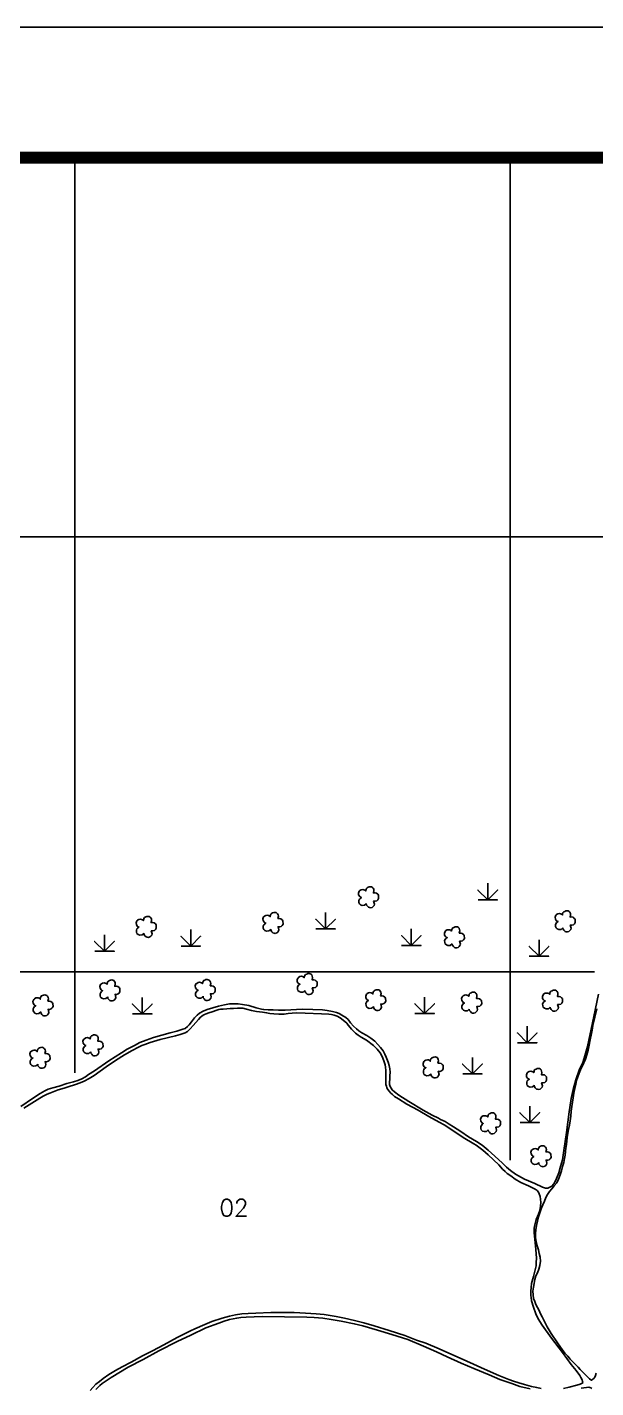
# Model space of a CAD drawing. Extents: x 737026 to 741481, y 7824136 to 7827286.
# Drawn here: x 738545 to 739198, y 7825722 to 7827286 of the extents above; entities that cross this region are included whole.
import ezdxf

# ---------------------------------------------------------------- set-up
doc = ezdxf.new("R2010")
doc.units = 0
doc.linetypes.add('CONTINUO', pattern=[0])
doc.linetypes.add('LIN0', pattern=[0])
for name, color, linetype in [('0114001014', 1, 'Continuous'), ('_SIMBOLO ARVORE', 118, 'Continuous'), ('_SIMBOLO BREJO', 118, 'Continuous'), ('MALHA', 8, 'Continuous'), ('MARGEM', 5, 'Continuous'), ('TEXTO_NUN_TAL', 7, 'Continuous')]:
    doc.layers.add(name, color=color, linetype=linetype)
for name, color, linetype, lineweight in [('0114001014002', 5, 'Continuous', 25), ('0114001014003', 5, 'Continuous', 25), ('0114001014040', 5, 'Continuous', 25)]:
    doc.layers.add(name, color=color, linetype=linetype, lineweight=lineweight)
doc.styles.add('Simplex', font='simplex.shx')

msp = doc.modelspace()

# ---------------------------------------------------------------- linework, layer by layer
at = {"layer": '0114001014', "linetype": 'CONTINUO'}
msp.add_lwpolyline([(739201.4, 7826174.2), (739196.3, 7826148.9), (739189, 7826114.2), (739185.7, 7826103.5), (739183.4, 7826095.7), (739179.5, 7826087), (739175.6, 7826075.8), (739172.5, 7826064.8), (739170.2, 7826054.6), (739167.8, 7826039), (739164.7, 7826015.5), (739161.8, 7825994.7), (739160.1, 7825984), (739158.1, 7825976.3), (739156, 7825968.9), (739154, 7825964.3), (739152.5, 7825960.6), (739150.2, 7825956.3), (739148, 7825953.8), (739145.8, 7825952.4), (739143.5, 7825951.5), (739140.7, 7825951.5), (739137.2, 7825952.6), (739128.5, 7825956.7), (739116.7, 7825961.9), (739109.6, 7825965.5), (739106.4, 7825967.6), (739100.5, 7825971.8), (739096, 7825975.5), (739091.3, 7825980.3), (739082.7, 7825988.2), (739075, 7825995), (739067.8, 7826000.8), (739061.6, 7826005), (739052.3, 7826010.4), (739043.6, 7826016.5), (739035.2, 7826021.7), (739029.9, 7826024.8), (739025.3, 7826027.9), (739020.3, 7826030.4), (739018, 7826031.7), (739010.4, 7826035.3), (739000.2, 7826041), (738983.8, 7826051.1), (738972.2, 7826058.2), (738967.1, 7826062.2), (738964.7, 7826064.3), (738963.4, 7826066.5), (738962.3, 7826068.4), (738961.7, 7826070.6), (738961.4, 7826073.2), (738961.8, 7826076.8), (738961.9, 7826080.7), (738962.3, 7826084.8), (738961.8, 7826088.5), (738961, 7826092.2), (738959.9, 7826096.4), (738957.7, 7826101.9), (738956.2, 7826105.4), (738954.3, 7826109.1), (738951.3, 7826113.1), (738948, 7826116.5), (738944.6, 7826120.4), (738940.1, 7826123.8), (738935.4, 7826126.7), (738929.8, 7826129.8), (738926.3, 7826132.2), (738923.8, 7826134.4), (738920.1, 7826137.5), (738916.7, 7826141.5), (738913.9, 7826145.1), (738911.2, 7826147.4), (738906.9, 7826150.3), (738903.6, 7826152.3), (738900.6, 7826153.4), (738896.1, 7826154.4), (738890.1, 7826155.6), (738884.7, 7826156.3), (738873.3, 7826156.9), (738861.2, 7826157.1), (738841.7, 7826156), (738833.9, 7826155.9), (738827.8, 7826156.3), (738822.3, 7826156.4), (738817.1, 7826156.7), (738814.6, 7826157.2), (738808.3, 7826158.5), (738799.8, 7826161.3), (738792.6, 7826162.6), (738787.7, 7826163.1), (738783.4, 7826163.3), (738777.7, 7826163.1), (738772.2, 7826162.3), (738765.3, 7826160.5), (738758.7, 7826158.8), (738752.1, 7826156.7), (738747.5, 7826154.8), (738743.5, 7826152.7), (738740.5, 7826150.2), (738737.5, 7826147.1), (738734.2, 7826142.5), (738731.6, 7826139.3), (738729.6, 7826137.1), (738726.8, 7826135.1), (738724.2, 7826134.2), (738717.1, 7826132), (738709.7, 7826130), (738690.6, 7826124.7), (738682.1, 7826121.6), (738674.9, 7826118.7), (738668.8, 7826115.5), (738660.4, 7826111), (738653.8, 7826107), (738639.3, 7826097.6), (738622.8, 7826086.3), (738615.9, 7826081.9), (738612.2, 7826079.2), (738608.1, 7826077.1), (738603.7, 7826075.2), (738598.5, 7826073.6), (738591, 7826071.6), (738582, 7826068.8), (738574.7, 7826066.9), (738569.6, 7826065.2), (738565.5, 7826063.3), (738560.5, 7826060.3), (738551.7, 7826054.5), (738538.3, 7826045.4)], dxfattribs=at)
at = {"layer": '0114001014002'}
for points in [[(739161.5, 7825721.3), (739167.7, 7825722.7), (739176.6, 7825724.9), (739180.6, 7825726.2), (739182.2, 7825726.8), (739183.2, 7825727.4), (739183.5, 7825728), (739183.3, 7825729.2), (739182.7, 7825731), (739181.4, 7825733.8), (739180.1, 7825736), (739176, 7825741.7), (739170.1, 7825748.7), (739160.1, 7825762.6), (739147.7, 7825778.8), (739137, 7825793.9), (739132.4, 7825801.3), (739129.7, 7825806.8), (739126.8, 7825814.6), (739124.8, 7825822), (739124.2, 7825825.6), (739123.8, 7825828.2), (739123.9, 7825833.1), (739124.1, 7825837.2), (739124.8, 7825841.9), (739126.9, 7825849.9), (739129.9, 7825862.3), (739130.1, 7825866.1), (739130.3, 7825871), (739130, 7825876), (739129.5, 7825880.9), (739128.5, 7825892.2), (739127.6, 7825900.1), (739127.5, 7825903.8), (739127.6, 7825905.3), (739128.1, 7825907.7), (739130, 7825915.2), (739132.7, 7825921.5), (739134.3, 7825925.8), (739135.1, 7825930.8), (739135.2, 7825934.9), (739135, 7825938.6), (739134.4, 7825941.7), (739133.4, 7825944.9), (739132.5, 7825946.8), (739131.3, 7825948.6), (739129, 7825950.3), (739121.1, 7825953.9), (739112.2, 7825958), (739105.9, 7825961.7), (739100.9, 7825965.4), (739096.8, 7825968.4), (739094.3, 7825970.7), (739091.5, 7825973.3), (739087, 7825978.3), (739081.1, 7825983.9), (739074.8, 7825989.6), (739068.9, 7825995), (739064.2, 7825998.7), (739060.9, 7826001), (739058.4, 7826002.3), (739046, 7826009.8), (739032, 7826019.2), (739024.2, 7826024.1), (739018.5, 7826027.4), (739006.8, 7826033.7), (738994.3, 7826041), (738981.6, 7826048), (738971.7, 7826054.1), (738967.3, 7826056.9), (738965, 7826058.9), (738963, 7826060.7), (738961.1, 7826063), (738959.5, 7826064.9), (738958.6, 7826066.6), (738957.9, 7826068.8), (738957.5, 7826070.4), (738957.5, 7826073.2), (738957.4, 7826080.3), (738957.2, 7826086.7), (738956.9, 7826090.5), (738956.4, 7826093.3), (738955.2, 7826097.9), (738953.3, 7826102.6), (738951, 7826106.9), (738947.5, 7826111.3), (738943.3, 7826115.2), (738935, 7826121.4), (738928.9, 7826125.1), (738925.5, 7826127.3), (738922.5, 7826129.4), (738920.4, 7826131.5), (738917.8, 7826134.2), (738916.2, 7826136.2), (738914.2, 7826138.9), (738912.6, 7826140.9), (738908.4, 7826144.4), (738904.9, 7826147), (738901.3, 7826149), (738897.9, 7826150.1), (738895, 7826151), (738891.7, 7826151.3), (738883.4, 7826151.9), (738864.7, 7826152.7), (738854.7, 7826152.8), (738849.6, 7826152.7), (738845.3, 7826152), (738840.6, 7826151.5), (738834.4, 7826151.3), (738828.5, 7826151.6), (738824, 7826152.3), (738820.4, 7826153), (738815.7, 7826153.7), (738808.9, 7826154.6), (738803.1, 7826155.7), (738797.4, 7826157.1), (738793.2, 7826158.1), (738790.3, 7826158.2), (738786.8, 7826158.3), (738782.4, 7826158), (738778.7, 7826157.8), (738774.9, 7826157.5), (738770.5, 7826157.3), (738767.4, 7826157.1), (738765.6, 7826156.7), (738763.4, 7826156), (738757.9, 7826154.2), (738753.9, 7826152.9), (738751, 7826151.9), (738749, 7826151.1), (738747.4, 7826150.1), (738744.5, 7826147.8), (738742, 7826145.2), (738736, 7826138.2), (738732.7, 7826134.5), (738731.1, 7826132.9), (738729.4, 7826131.5), (738726.7, 7826130), (738724.6, 7826129.1), (738721.1, 7826128.1), (738715.8, 7826126.5), (738698.2, 7826122.1), (738686.6, 7826118.7), (738680.5, 7826116.6), (738677.1, 7826115.3), (738673.2, 7826113.5), (738666, 7826109.7), (738657, 7826104.5), (738646.7, 7826098), (738636, 7826090.8), (738622.4, 7826080.8), (738616.7, 7826077.3), (738610.7, 7826074.4), (738606.1, 7826072.3), (738600.9, 7826070.4), (738592.6, 7826067.7), (738588, 7826066.4), (738580.9, 7826064.3), (738575.4, 7826062.3), (738571.5, 7826060.7), (738568.5, 7826059.6), (738566.2, 7826058.4), (738563.7, 7826057.1), (738560, 7826054.8), (738553.8, 7826051), (738541.7, 7826043.2)], [(738617.7, 7825719), (738620.8, 7825722.4), (738624.3, 7825726), (738628.3, 7825729.3), (738632.5, 7825732.6), (738639.2, 7825737.3), (738646.8, 7825742), (738654.5, 7825746.2), (738664.7, 7825751.5), (738677.8, 7825758.5), (738689.5, 7825764.4), (738702.3, 7825771.3), (738717.7, 7825779.6), (738732.9, 7825787.3), (738738, 7825789.6), (738749.6, 7825794.8), (738757.6, 7825798), (738769.5, 7825802), (738777.6, 7825804.2), (738784.8, 7825805.7), (738791.9, 7825806.8), (738799.4, 7825807.5), (738808.1, 7825807.9), (738825.3, 7825808.4), (738835.5, 7825808.6), (738852, 7825808.3), (738865.2, 7825807.8), (738877.3, 7825807), (738886.4, 7825806.1), (738900.4, 7825803.8), (738909.7, 7825801.9), (738921.2, 7825799.3), (738932, 7825796.6), (738943.9, 7825793.1), (738961.3, 7825787.6), (738979, 7825781.9), (738992.6, 7825776.8), (739003.1, 7825773.1), (739018.7, 7825766.8), (739033.2, 7825760.3), (739042.8, 7825755.8), (739058.1, 7825748.9), (739070.5, 7825743.5), (739087.2, 7825735.9), (739098.7, 7825731.5), (739104.1, 7825729.6), (739109.9, 7825727.6), (739116.6, 7825725.6), (739124.8, 7825723.5), (739130.6, 7825722.2), (739135.7, 7825721.2)]]:
    msp.add_lwpolyline(points, dxfattribs=at)
at = {"layer": '0114001014003'}
for points in [[(739123.2, 7825720.6), (739111.3, 7825723.6), (739102, 7825726.8), (739088.4, 7825731.6), (739076, 7825736.8), (739058.5, 7825744.1), (739043.9, 7825750.4), (739027.8, 7825757.7), (739015.7, 7825763.2), (739000.7, 7825769.7), (738982.7, 7825777.3), (738964.4, 7825783.1), (738947.6, 7825788.2), (738931, 7825793.1), (738921, 7825795.5), (738906, 7825798.5), (738894.5, 7825800.5), (738884.9, 7825801.9), (738874.9, 7825802.8), (738866.7, 7825803), (738841.1, 7825803.6), (738815.3, 7825803.8), (738796.9, 7825803.2), (738790.9, 7825802.7), (738786.1, 7825802), (738777.7, 7825800.5), (738771.7, 7825798.6), (738765.5, 7825796.3), (738750.7, 7825790.9), (738733.2, 7825782.5), (738717.5, 7825775.3), (738696.5, 7825764.4), (738678.6, 7825754.6), (738661.4, 7825745.5), (738641.8, 7825733.8), (738631.7, 7825726.9), (738628.9, 7825724.5), (738627.3, 7825723.1), (738624.3, 7825719.8)], [(739194.1, 7825721), (739192.6, 7825722), (739190.5, 7825722.5), (739187.8, 7825722.3), (739181.5, 7825721.4)]]:
    msp.add_lwpolyline(points, dxfattribs=at)
at = {"layer": '0114001014040', "elevation": 636.5}
msp.add_lwpolyline([(739199.5, 7826157.6), (739198.4, 7826152.7), (739197.2, 7826147.9), (739196.3, 7826143.1), (739195.2, 7826138.2), (739194.3, 7826132.9), (739193.2, 7826127.3), (739192.1, 7826121.7), (739190.9, 7826115.9), (739189.6, 7826110.1), (739188.3, 7826104.6), (739186.7, 7826099.7), (739184.8, 7826095.3), (739182.8, 7826091.3), (739181, 7826087.3), (739179.2, 7826083.5), (739177.7, 7826079.5), (739176.4, 7826075.3), (739175.4, 7826070.8), (739174.3, 7826065.9), (739173.3, 7826060.6), (739172.4, 7826055.3), (739171.6, 7826050.2), (739170.9, 7826045.1), (739170.3, 7826039.8), (739169.7, 7826034.3), (739169, 7826028.9), (739168.1, 7826023.7), (739167.2, 7826018.8), (739166.3, 7826014.2), (739165.7, 7826009.7), (739165.3, 7826005.5), (739164.8, 7826001.4), (739164.1, 7825997.4), (739163.6, 7825993.5), (739163.2, 7825989.5), (739162.6, 7825985.3), (739161.6, 7825980.9), (739160.3, 7825976.3), (739159, 7825971.5), (739157.4, 7825966.6), (739155.8, 7825961.8), (739153.6, 7825957.7), (739150.8, 7825954.1), (739148, 7825950.7), (739145.4, 7825947.5), (739142.9, 7825944.3), (739141, 7825940.8), (739139.4, 7825936.6), (739137.7, 7825932.2), (739135.9, 7825927.6), (739134.2, 7825923.1), (739132.7, 7825918.4), (739131.4, 7825913.5), (739130.4, 7825908.5), (739129.6, 7825903.6), (739129.2, 7825899.1), (739129.4, 7825894.6), (739130, 7825890), (739131, 7825885.2), (739132.5, 7825880.5), (739133.6, 7825876.3), (739134.7, 7825871.9), (739134.9, 7825867.3), (739134.2, 7825862.6), (739133, 7825858.1), (739131.4, 7825854.2), (739129.7, 7825850.5), (739128.6, 7825846.4), (739127.6, 7825842), (739126.8, 7825837.5), (739126.3, 7825833), (739126.4, 7825828.7), (739127.1, 7825824.7), (739128.3, 7825821.1), (739129.7, 7825817.7), (739131.5, 7825814.3), (739133.3, 7825810.8), (739135, 7825807.1), (739136.8, 7825803.5), (739138.7, 7825799.6), (739140.7, 7825795.8), (739142.6, 7825792.1), (739144.9, 7825788.2), (739147.2, 7825784.3), (739149.7, 7825780.7), (739152, 7825777.1), (739154.5, 7825773.5), (739157.1, 7825769.7), (739160, 7825765.8), (739163.1, 7825761.9), (739166.2, 7825758.2), (739169.2, 7825754.8), (739172.1, 7825751.6), (739175.2, 7825748.7), (739178.1, 7825745.7), (739180.7, 7825742.9), (739183.1, 7825740.3), (739185.4, 7825737.8), (739187.7, 7825735.5), (739189.7, 7825733.6), (739191.4, 7825732.1), (739192.8, 7825730.9), (739193.5, 7825730.4), (739193.6, 7825730.6), (739194.7, 7825731.3), (739195, 7825731.5), (739195, 7825731.6), (739195.2, 7825731.7), (739196.1, 7825732.5), (739197.3, 7825734), (739198.2, 7825736.2), (739198.9, 7825738.9)], dxfattribs=at)
at = {"layer": '_SIMBOLO ARVORE', "linetype": 'CONTINUO'}
for points in [[(738934.8, 7826278.3, 0), (738932.7, 7826276.6, 0), (738930.1, 7826276.2, 0), (738928.2, 7826277, 0), (738926.9, 7826278.3, 0), (738926.3, 7826279.8, 0), (738926.2, 7826282, 0), (738926.9, 7826283.4, 0), (738927.7, 7826284.5, 0), (738929.2, 7826285.5, 0), (738928.2, 7826285.8, 0), (738927.3, 7826286.6, 0), (738926.1, 7826288.4, 0), (738925.9, 7826290.5, 0), (738926.7, 7826292.7, 0), (738927.6, 7826293.4, 0), (738929.1, 7826294.4, 0), (738930.8, 7826294.6, 0), (738932.1, 7826294.4, 0), (738933.1, 7826293.9, 0), (738934.2, 7826292.9, 0), (738934.6, 7826294.9, 0), (738934.9, 7826295.6, 0), (738935.7, 7826296.7, 0), (738937, 7826297.2, 0), (738938.2, 7826297.7, 0), (738939.6, 7826297.8, 0), (738940.9, 7826297.6, 0), (738941.9, 7826297.1, 0), (738942.7, 7826296.2, 0), (738943.4, 7826294.9, 0), (738943.7, 7826293.4, 0), (738943.1, 7826290.7, 0), (738944.9, 7826290.7, 0), (738946.5, 7826290.3, 0), (738948, 7826289.2, 0), (738948.8, 7826288.2, 0), (738949, 7826284.5, 0), (738948.1, 7826282.8, 0), (738946.9, 7826281.7, 0), (738945, 7826281.2, 0), (738943.3, 7826281.4, 0), (738944.2, 7826277.9, 0), (738943.8, 7826276.4, 0), (738942.8, 7826275, 0), (738941.7, 7826274.1, 0), (738940.1, 7826273.8, 0), (738938.6, 7826273.9, 0), (738937.4, 7826274.2, 0), (738936.1, 7826275.5, 0), (738935.2, 7826276.7, 0), (738934.9, 7826278.5, 0)], [(738679.4, 7826244.2, 0), (738677.4, 7826242.5, 0), (738674.7, 7826242.2, 0), (738672.8, 7826242.9, 0), (738671.5, 7826244.2, 0), (738671, 7826245.7, 0), (738670.8, 7826247.9, 0), (738671.5, 7826249.3, 0), (738672.3, 7826250.4, 0), (738673.8, 7826251.4, 0), (738672.8, 7826251.7, 0), (738671.9, 7826252.5, 0), (738670.8, 7826254.3, 0), (738670.6, 7826256.4, 0), (738671.4, 7826258.6, 0), (738672.2, 7826259.4, 0), (738673.8, 7826260.3, 0), (738675.4, 7826260.5, 0), (738676.7, 7826260.3, 0), (738677.7, 7826259.9, 0), (738678.9, 7826258.9, 0), (738679.2, 7826260.8, 0), (738679.5, 7826261.5, 0), (738680.3, 7826262.6, 0), (738681.6, 7826263.1, 0), (738682.8, 7826263.6, 0), (738684.2, 7826263.7, 0), (738685.5, 7826263.6, 0), (738686.6, 7826263, 0), (738687.3, 7826262.1, 0), (738688, 7826260.8, 0), (738688.3, 7826259.3, 0), (738687.7, 7826256.6, 0), (738689.6, 7826256.6, 0), (738691.1, 7826256.2, 0), (738692.6, 7826255.1, 0), (738693.4, 7826254.1, 0), (738693.6, 7826250.4, 0), (738692.7, 7826248.8, 0), (738691.5, 7826247.7, 0), (738689.6, 7826247.1, 0), (738687.9, 7826247.3, 0), (738688.8, 7826243.8, 0), (738688.4, 7826242.3, 0), (738687.4, 7826240.9, 0), (738686.3, 7826240.1, 0), (738684.8, 7826239.7, 0), (738683.2, 7826239.8, 0), (738682, 7826240.1, 0), (738680.7, 7826241.4, 0), (738679.8, 7826242.6, 0), (738679.5, 7826244.4, 0)], [(738825.1, 7826248.8, 0), (738823, 7826247.1, 0), (738820.4, 7826246.8, 0), (738818.5, 7826247.5, 0), (738817.2, 7826248.8, 0), (738816.6, 7826250.3, 0), (738816.5, 7826252.5, 0), (738817.2, 7826253.9, 0), (738818, 7826255, 0), (738819.5, 7826256, 0), (738818.5, 7826256.3, 0), (738817.5, 7826257.1, 0), (738816.4, 7826258.9, 0), (738816.2, 7826261, 0), (738817, 7826263.2, 0), (738817.9, 7826264, 0), (738819.4, 7826264.9, 0), (738821.1, 7826265.1, 0), (738822.4, 7826264.9, 0), (738823.4, 7826264.5, 0), (738824.5, 7826263.5, 0), (738824.9, 7826265.4, 0), (738825.2, 7826266.2, 0), (738826, 7826267.2, 0), (738827.3, 7826267.7, 0), (738828.5, 7826268.2, 0), (738829.9, 7826268.4, 0), (738831.2, 7826268.2, 0), (738832.2, 7826267.6, 0), (738833, 7826266.8, 0), (738833.7, 7826265.4, 0), (738834, 7826263.9, 0), (738833.3, 7826261.2, 0), (738835.2, 7826261.2, 0), (738836.8, 7826260.8, 0), (738838.3, 7826259.7, 0), (738839.1, 7826258.7, 0), (738839.3, 7826255, 0), (738838.4, 7826253.4, 0), (738837.2, 7826252.3, 0), (738835.3, 7826251.7, 0), (738833.6, 7826251.9, 0), (738834.5, 7826248.4, 0), (738834.1, 7826247, 0), (738833.1, 7826245.5, 0), (738832, 7826244.7, 0), (738830.4, 7826244.3, 0), (738828.9, 7826244.4, 0), (738827.7, 7826244.7, 0), (738826.4, 7826246, 0), (738825.5, 7826247.2, 0), (738825.2, 7826249, 0)], [(739160.7, 7826250.7, 0), (739158.6, 7826248.9, 0), (739156, 7826248.6, 0), (739154.1, 7826249.3, 0), (739152.8, 7826250.7, 0), (739152.2, 7826252.2, 0), (739152.1, 7826254.4, 0), (739152.8, 7826255.8, 0), (739153.5, 7826256.8, 0), (739155.1, 7826257.8, 0), (739154.1, 7826258.2, 0), (739153.1, 7826258.9, 0), (739152, 7826260.7, 0), (739151.8, 7826262.8, 0), (739152.6, 7826265, 0), (739153.5, 7826265.8, 0), (739155, 7826266.8, 0), (739156.6, 7826267, 0), (739158, 7826266.8, 0), (739159, 7826266.3, 0), (739160.1, 7826265.3, 0), (739160.4, 7826267.2, 0), (739160.7, 7826268, 0), (739161.6, 7826269.1, 0), (739162.8, 7826269.5, 0), (739164.1, 7826270.1, 0), (739165.4, 7826270.2, 0), (739166.7, 7826270, 0), (739167.8, 7826269.4, 0), (739168.6, 7826268.6, 0), (739169.3, 7826267.2, 0), (739169.5, 7826265.7, 0), (739168.9, 7826263, 0), (739170.8, 7826263.1, 0), (739172.4, 7826262.7, 0), (739173.8, 7826261.5, 0), (739174.7, 7826260.6, 0), (739174.9, 7826256.9, 0), (739174, 7826255.2, 0), (739172.8, 7826254.1, 0), (739170.9, 7826253.6, 0), (739169.2, 7826253.7, 0), (739170.1, 7826250.3, 0), (739169.7, 7826248.8, 0), (739168.7, 7826247.4, 0), (739167.6, 7826246.5, 0), (739166, 7826246.1, 0), (739164.4, 7826246.2, 0), (739163.3, 7826246.5, 0), (739161.9, 7826247.9, 0), (739161, 7826249, 0), (739160.8, 7826250.8, 0)], [(739033.5, 7826232.2, 0), (739031.4, 7826230.5, 0), (739028.7, 7826230.2, 0), (739026.9, 7826230.9, 0), (739025.5, 7826232.2, 0), (739025, 7826233.7, 0), (739024.8, 7826236, 0), (739025.5, 7826237.4, 0), (739026.3, 7826238.4, 0), (739027.8, 7826239.4, 0), (739026.9, 7826239.7, 0), (739025.9, 7826240.5, 0), (739024.8, 7826242.3, 0), (739024.6, 7826244.4, 0), (739025.4, 7826246.6, 0), (739026.2, 7826247.4, 0), (739027.8, 7826248.3, 0), (739029.4, 7826248.5, 0), (739030.7, 7826248.4, 0), (739031.8, 7826247.9, 0), (739032.9, 7826246.9, 0), (739033.2, 7826248.8, 0), (739033.5, 7826249.6, 0), (739034.4, 7826250.6, 0), (739035.6, 7826251.1, 0), (739036.8, 7826251.6, 0), (739038.2, 7826251.8, 0), (739039.5, 7826251.6, 0), (739040.6, 7826251, 0), (739041.4, 7826250.2, 0), (739042.1, 7826248.8, 0), (739042.3, 7826247.3, 0), (739041.7, 7826244.6, 0), (739043.6, 7826244.6, 0), (739045.1, 7826244.3, 0), (739046.6, 7826243.1, 0), (739047.4, 7826242.2, 0), (739047.7, 7826238.4, 0), (739046.7, 7826236.8, 0), (739045.5, 7826235.7, 0), (739043.6, 7826235.2, 0), (739042, 7826235.3, 0), (739042.9, 7826231.8, 0), (739042.5, 7826230.4, 0), (739041.4, 7826229, 0), (739040.3, 7826228.1, 0), (739038.8, 7826227.7, 0), (739037.2, 7826227.8, 0), (739036.1, 7826228.1, 0), (739034.7, 7826229.4, 0), (739033.8, 7826230.6, 0), (739033.5, 7826232.4, 0)], [(738864.3, 7826178.6, 0), (738862.2, 7826176.8, 0), (738859.6, 7826176.5, 0), (738857.7, 7826177.3, 0), (738856.4, 7826178.6, 0), (738855.8, 7826180.1, 0), (738855.7, 7826182.3, 0), (738856.4, 7826183.7, 0), (738857.2, 7826184.7, 0), (738858.7, 7826185.8, 0), (738857.7, 7826186.1, 0), (738856.8, 7826186.9, 0), (738855.6, 7826188.6, 0), (738855.4, 7826190.7, 0), (738856.2, 7826192.9, 0), (738857.1, 7826193.7, 0), (738858.7, 7826194.7, 0), (738860.3, 7826194.9, 0), (738861.6, 7826194.7, 0), (738862.6, 7826194.2, 0), (738863.7, 7826193.2, 0), (738864.1, 7826195.1, 0), (738864.4, 7826195.9, 0), (738865.2, 7826197, 0), (738866.5, 7826197.4, 0), (738867.7, 7826198, 0), (738869.1, 7826198.1, 0), (738870.4, 7826197.9, 0), (738871.4, 7826197.4, 0), (738872.2, 7826196.5, 0), (738872.9, 7826195.2, 0), (738873.2, 7826193.6, 0), (738872.6, 7826190.9, 0), (738874.4, 7826191, 0), (738876, 7826190.6, 0), (738877.5, 7826189.4, 0), (738878.3, 7826188.5, 0), (738878.5, 7826184.8, 0), (738877.6, 7826183.1, 0), (738876.4, 7826182, 0), (738874.5, 7826181.5, 0), (738872.8, 7826181.7, 0), (738873.7, 7826178.2, 0), (738873.3, 7826176.7, 0), (738872.3, 7826175.3, 0), (738871.2, 7826174.4, 0), (738869.6, 7826174, 0), (738868.1, 7826174.1, 0), (738866.9, 7826174.5, 0), (738865.6, 7826175.8, 0), (738864.7, 7826177, 0), (738864.4, 7826178.7, 0)], [(738637.8, 7826171.1, 0), (738635.7, 7826169.4, 0), (738633.1, 7826169.1, 0), (738631.2, 7826169.8, 0), (738629.8, 7826171.1, 0), (738629.3, 7826172.6, 0), (738629.1, 7826174.8, 0), (738629.9, 7826176.2, 0), (738630.6, 7826177.3, 0), (738632.1, 7826178.3, 0), (738631.2, 7826178.6, 0), (738630.2, 7826179.4, 0), (738629.1, 7826181.2, 0), (738628.9, 7826183.3, 0), (738629.7, 7826185.5, 0), (738630.6, 7826186.3, 0), (738632.1, 7826187.2, 0), (738633.7, 7826187.4, 0), (738635, 7826187.2, 0), (738636.1, 7826186.8, 0), (738637.2, 7826185.8, 0), (738637.5, 7826187.7, 0), (738637.8, 7826188.5, 0), (738638.7, 7826189.5, 0), (738639.9, 7826190, 0), (738641.2, 7826190.5, 0), (738642.5, 7826190.7, 0), (738643.8, 7826190.5, 0), (738644.9, 7826189.9, 0), (738645.7, 7826189.1, 0), (738646.4, 7826187.7, 0), (738646.6, 7826186.2, 0), (738646, 7826183.5, 0), (738647.9, 7826183.5, 0), (738649.5, 7826183.1, 0), (738650.9, 7826182, 0), (738651.8, 7826181, 0), (738652, 7826177.3, 0), (738651.1, 7826175.7, 0), (738649.9, 7826174.6, 0), (738648, 7826174.1, 0), (738646.3, 7826174.2, 0), (738647.2, 7826170.7, 0), (738646.8, 7826169.3, 0), (738645.8, 7826167.8, 0), (738644.7, 7826167, 0), (738643.1, 7826166.6, 0), (738641.5, 7826166.7, 0), (738640.4, 7826167, 0), (738639, 7826168.3, 0), (738638.1, 7826169.5, 0), (738637.9, 7826171.3, 0)], [(738747.3, 7826171.7, 0), (738745.2, 7826169.9, 0), (738742.6, 7826169.6, 0), (738740.7, 7826170.4, 0), (738739.4, 7826171.7, 0), (738738.8, 7826173.2, 0), (738738.7, 7826175.4, 0), (738739.4, 7826176.8, 0), (738740.2, 7826177.9, 0), (738741.7, 7826178.9, 0), (738740.7, 7826179.2, 0), (738739.8, 7826180, 0), (738738.6, 7826181.7, 0), (738738.4, 7826183.9, 0), (738739.2, 7826186.1, 0), (738740.1, 7826186.8, 0), (738741.7, 7826187.8, 0), (738743.3, 7826188, 0), (738744.6, 7826187.8, 0), (738745.6, 7826187.3, 0), (738746.7, 7826186.3, 0), (738747.1, 7826188.3, 0), (738747.4, 7826189, 0), (738748.2, 7826190.1, 0), (738749.5, 7826190.6, 0), (738750.7, 7826191.1, 0), (738752.1, 7826191.2, 0), (738753.4, 7826191, 0), (738754.4, 7826190.5, 0), (738755.2, 7826189.6, 0), (738755.9, 7826188.3, 0), (738756.2, 7826186.8, 0), (738755.6, 7826184.1, 0), (738757.4, 7826184.1, 0), (738759, 7826183.7, 0), (738760.5, 7826182.5, 0), (738761.3, 7826181.6, 0), (738761.5, 7826177.9, 0), (738760.6, 7826176.2, 0), (738759.4, 7826175.1, 0), (738757.5, 7826174.6, 0), (738755.8, 7826174.8, 0), (738756.7, 7826171.3, 0), (738756.3, 7826169.8, 0), (738755.3, 7826168.4, 0), (738754.2, 7826167.5, 0), (738752.6, 7826167.2, 0), (738751.1, 7826167.2, 0), (738749.9, 7826167.6, 0), (738748.6, 7826168.9, 0), (738747.7, 7826170.1, 0), (738747.4, 7826171.9, 0)], [(738943.1, 7826160, 0), (738941, 7826158.3, 0), (738938.3, 7826158, 0), (738936.5, 7826158.7, 0), (738935.1, 7826160, 0), (738934.6, 7826161.5, 0), (738934.4, 7826163.7, 0), (738935.1, 7826165.1, 0), (738935.9, 7826166.2, 0), (738937.4, 7826167.2, 0), (738936.5, 7826167.5, 0), (738935.5, 7826168.3, 0), (738934.4, 7826170.1, 0), (738934.2, 7826172.2, 0), (738935, 7826174.4, 0), (738935.8, 7826175.2, 0), (738937.4, 7826176.1, 0), (738939, 7826176.3, 0), (738940.3, 7826176.1, 0), (738941.4, 7826175.7, 0), (738942.5, 7826174.7, 0), (738942.8, 7826176.6, 0), (738943.1, 7826177.3, 0), (738944, 7826178.4, 0), (738945.2, 7826178.9, 0), (738946.4, 7826179.4, 0), (738947.8, 7826179.5, 0), (738949.1, 7826179.4, 0), (738950.2, 7826178.8, 0), (738951, 7826178, 0), (738951.6, 7826176.6, 0), (738951.9, 7826175.1, 0), (738951.3, 7826172.4, 0), (738953.2, 7826172.4, 0), (738954.7, 7826172, 0), (738956.2, 7826170.9, 0), (738957, 7826169.9, 0), (738957.3, 7826166.2, 0), (738956.3, 7826164.6, 0), (738955.1, 7826163.5, 0), (738953.2, 7826162.9, 0), (738951.6, 7826163.1, 0), (738952.5, 7826159.6, 0), (738952, 7826158.1, 0), (738951, 7826156.7, 0), (738949.9, 7826155.9, 0), (738948.4, 7826155.5, 0), (738946.8, 7826155.6, 0), (738945.7, 7826155.9, 0), (738944.3, 7826157.2, 0), (738943.4, 7826158.4, 0), (738943.1, 7826160.2, 0)], [(739146.1, 7826159.4, 0), (739144, 7826157.7, 0), (739141.4, 7826157.4, 0), (739139.5, 7826158.1, 0), (739138.1, 7826159.4, 0), (739137.6, 7826160.9, 0), (739137.4, 7826163.2, 0), (739138.2, 7826164.6, 0), (739138.9, 7826165.6, 0), (739140.4, 7826166.6, 0), (739139.5, 7826166.9, 0), (739138.5, 7826167.7, 0), (739137.4, 7826169.5, 0), (739137.2, 7826171.6, 0), (739138, 7826173.8, 0), (739138.9, 7826174.6, 0), (739140.4, 7826175.5, 0), (739142, 7826175.7, 0), (739143.3, 7826175.6, 0), (739144.4, 7826175.1, 0), (739145.5, 7826174.1, 0), (739145.8, 7826176, 0), (739146.1, 7826176.8, 0), (739147, 7826177.8, 0), (739148.2, 7826178.3, 0), (739149.5, 7826178.8, 0), (739150.8, 7826179, 0), (739152.1, 7826178.8, 0), (739153.2, 7826178.2, 0), (739154, 7826177.4, 0), (739154.7, 7826176, 0), (739154.9, 7826174.5, 0), (739154.3, 7826171.8, 0), (739156.2, 7826171.8, 0), (739157.8, 7826171.5, 0), (739159.2, 7826170.3, 0), (739160.1, 7826169.4, 0), (739160.3, 7826165.6, 0), (739159.4, 7826164, 0), (739158.2, 7826162.9, 0), (739156.3, 7826162.4, 0), (739154.6, 7826162.5, 0), (739155.5, 7826159.1, 0), (739155.1, 7826157.6, 0), (739154.1, 7826156.2, 0), (739153, 7826155.3, 0), (739151.4, 7826154.9, 0), (739149.8, 7826155, 0), (739148.7, 7826155.3, 0), (739147.3, 7826156.6, 0), (739146.4, 7826157.8, 0), (739146.2, 7826159.6, 0)], [(738560.9, 7826153.9, 0), (738558.9, 7826152.2, 0), (738556.2, 7826151.9, 0), (738554.3, 7826152.6, 0), (738553, 7826153.9, 0), (738552.4, 7826155.4, 0), (738552.3, 7826157.6, 0), (738553, 7826159, 0), (738553.8, 7826160.1, 0), (738555.3, 7826161.1, 0), (738554.3, 7826161.4, 0), (738553.4, 7826162.2, 0), (738552.2, 7826164, 0), (738552, 7826166.1, 0), (738552.9, 7826168.3, 0), (738553.7, 7826169.1, 0), (738555.3, 7826170, 0), (738556.9, 7826170.2, 0), (738558.2, 7826170, 0), (738559.2, 7826169.6, 0), (738560.4, 7826168.6, 0), (738560.7, 7826170.5, 0), (738561, 7826171.3, 0), (738561.8, 7826172.3, 0), (738563.1, 7826172.8, 0), (738564.3, 7826173.3, 0), (738565.7, 7826173.5, 0), (738567, 7826173.3, 0), (738568, 7826172.7, 0), (738568.8, 7826171.9, 0), (738569.5, 7826170.5, 0), (738569.8, 7826169, 0), (738569.2, 7826166.3, 0), (738571.1, 7826166.3, 0), (738572.6, 7826165.9, 0), (738574.1, 7826164.8, 0), (738574.9, 7826163.8, 0), (738575.1, 7826160.1, 0), (738574.2, 7826158.5, 0), (738573, 7826157.4, 0), (738571.1, 7826156.9, 0), (738569.4, 7826157, 0), (738570.3, 7826153.5, 0), (738569.9, 7826152.1, 0), (738568.9, 7826150.7, 0), (738567.8, 7826149.8, 0), (738566.2, 7826149.4, 0), (738564.7, 7826149.5, 0), (738563.5, 7826149.8, 0), (738562.2, 7826151.1, 0), (738561.3, 7826152.3, 0), (738561, 7826154.1, 0)], [(739053.2, 7826157.1, 0), (739051.1, 7826155.4, 0), (739048.5, 7826155.1, 0), (739046.6, 7826155.8, 0), (739045.2, 7826157.1, 0), (739044.7, 7826158.6, 0), (739044.5, 7826160.9, 0), (739045.3, 7826162.3, 0), (739046, 7826163.3, 0), (739047.5, 7826164.3, 0), (739046.6, 7826164.6, 0), (739045.6, 7826165.4, 0), (739044.5, 7826167.2, 0), (739044.3, 7826169.3, 0), (739045.1, 7826171.5, 0), (739046, 7826172.3, 0), (739047.5, 7826173.2, 0), (739049.1, 7826173.5, 0), (739050.4, 7826173.3, 0), (739051.5, 7826172.8, 0), (739052.6, 7826171.8, 0), (739052.9, 7826173.7, 0), (739053.2, 7826174.5, 0), (739054.1, 7826175.5, 0), (739055.3, 7826176, 0), (739056.5, 7826176.6, 0), (739057.9, 7826176.7, 0), (739059.2, 7826176.5, 0), (739060.3, 7826175.9, 0), (739061.1, 7826175.1, 0), (739061.8, 7826173.7, 0), (739062, 7826172.2, 0), (739061.4, 7826169.5, 0), (739063.3, 7826169.5, 0), (739064.9, 7826169.2, 0), (739066.3, 7826168, 0), (739067.1, 7826167.1, 0), (739067.4, 7826163.4, 0), (739066.5, 7826161.7, 0), (739065.3, 7826160.6, 0), (739063.3, 7826160.1, 0), (739061.7, 7826160.2, 0), (739062.6, 7826156.8, 0), (739062.2, 7826155.3, 0), (739061.2, 7826153.9, 0), (739060.1, 7826153, 0), (739058.5, 7826152.6, 0), (739056.9, 7826152.7, 0), (739055.8, 7826153, 0), (739054.4, 7826154.3, 0), (739053.5, 7826155.5, 0), (739053.2, 7826157.3, 0)], [(738618.3, 7826108.1, 0), (738616.2, 7826106.3, 0), (738613.6, 7826106, 0), (738611.7, 7826106.8, 0), (738610.3, 7826108.1, 0), (738609.8, 7826109.6, 0), (738609.6, 7826111.8, 0), (738610.4, 7826113.2, 0), (738611.1, 7826114.2, 0), (738612.6, 7826115.3, 0), (738611.7, 7826115.6, 0), (738610.7, 7826116.4, 0), (738609.6, 7826118.1, 0), (738609.4, 7826120.2, 0), (738610.2, 7826122.4, 0), (738611.1, 7826123.2, 0), (738612.6, 7826124.2, 0), (738614.2, 7826124.4, 0), (738615.5, 7826124.2, 0), (738616.6, 7826123.7, 0), (738617.7, 7826122.7, 0), (738618, 7826124.6, 0), (738618.3, 7826125.4, 0), (738619.2, 7826126.5, 0), (738620.4, 7826126.9, 0), (738621.7, 7826127.5, 0), (738623, 7826127.6, 0), (738624.3, 7826127.4, 0), (738625.4, 7826126.9, 0), (738626.2, 7826126, 0), (738626.9, 7826124.7, 0), (738627.1, 7826123.1, 0), (738626.5, 7826120.4, 0), (738628.4, 7826120.5, 0), (738630, 7826120.1, 0), (738631.4, 7826118.9, 0), (738632.3, 7826118, 0), (738632.5, 7826114.3, 0), (738631.6, 7826112.6, 0), (738630.4, 7826111.5, 0), (738628.5, 7826111, 0), (738626.8, 7826111.2, 0), (738627.7, 7826107.7, 0), (738627.3, 7826106.2, 0), (738626.3, 7826104.8, 0), (738625.2, 7826103.9, 0), (738623.6, 7826103.5, 0), (738622, 7826103.6, 0), (738620.9, 7826104, 0), (738619.5, 7826105.3, 0), (738618.6, 7826106.5, 0), (738618.4, 7826108.2, 0)], [(738557.5, 7826093.7, 0), (738555.4, 7826092, 0), (738552.8, 7826091.7, 0), (738550.9, 7826092.4, 0), (738549.6, 7826093.7, 0), (738549, 7826095.2, 0), (738548.9, 7826097.5, 0), (738549.6, 7826098.9, 0), (738550.3, 7826099.9, 0), (738551.9, 7826100.9, 0), (738550.9, 7826101.2, 0), (738549.9, 7826102, 0), (738548.8, 7826103.8, 0), (738548.6, 7826105.9, 0), (738549.4, 7826108.1, 0), (738550.3, 7826108.9, 0), (738551.8, 7826109.8, 0), (738553.4, 7826110.1, 0), (738554.8, 7826109.9, 0), (738555.8, 7826109.4, 0), (738556.9, 7826108.4, 0), (738557.2, 7826110.3, 0), (738557.5, 7826111.1, 0), (738558.4, 7826112.1, 0), (738559.6, 7826112.6, 0), (738560.9, 7826113.2, 0), (738562.2, 7826113.3, 0), (738563.5, 7826113.1, 0), (738564.6, 7826112.5, 0), (738565.4, 7826111.7, 0), (738566.1, 7826110.3, 0), (738566.3, 7826108.8, 0), (738565.7, 7826106.1, 0), (738567.6, 7826106.1, 0), (738569.2, 7826105.8, 0), (738570.6, 7826104.6, 0), (738571.5, 7826103.7, 0), (738571.7, 7826100, 0), (738570.8, 7826098.3, 0), (738569.6, 7826097.2, 0), (738567.7, 7826096.7, 0), (738566, 7826096.8, 0), (738566.9, 7826093.4, 0), (738566.5, 7826091.9, 0), (738565.5, 7826090.5, 0), (738564.4, 7826089.6, 0), (738562.8, 7826089.2, 0), (738561.2, 7826089.3, 0), (738560.1, 7826089.6, 0), (738558.7, 7826090.9, 0), (738557.8, 7826092.1, 0), (738557.6, 7826093.9, 0)], [(739009, 7826082.6, 0), (739006.9, 7826080.9, 0), (739004.3, 7826080.6, 0), (739002.4, 7826081.3, 0), (739001.1, 7826082.6, 0), (739000.5, 7826084.1, 0), (739000.4, 7826086.4, 0), (739001.1, 7826087.8, 0), (739001.9, 7826088.8, 0), (739003.4, 7826089.8, 0), (739002.4, 7826090.1, 0), (739001.5, 7826090.9, 0), (739000.3, 7826092.7, 0), (739000.1, 7826094.8, 0), (739000.9, 7826097, 0), (739001.8, 7826097.8, 0), (739003.3, 7826098.7, 0), (739005, 7826098.9, 0), (739006.3, 7826098.8, 0), (739007.3, 7826098.3, 0), (739008.4, 7826097.3, 0), (739008.8, 7826099.2, 0), (739009.1, 7826100, 0), (739009.9, 7826101, 0), (739011.2, 7826101.5, 0), (739012.4, 7826102, 0), (739013.8, 7826102.2, 0), (739015.1, 7826102, 0), (739016.1, 7826101.4, 0), (739016.9, 7826100.6, 0), (739017.6, 7826099.2, 0), (739017.9, 7826097.7, 0), (739017.2, 7826095, 0), (739019.1, 7826095, 0), (739020.7, 7826094.7, 0), (739022.2, 7826093.5, 0), (739023, 7826092.6, 0), (739023.2, 7826088.8, 0), (739022.3, 7826087.2, 0), (739021.1, 7826086.1, 0), (739019.2, 7826085.6, 0), (739017.5, 7826085.7, 0), (739018.4, 7826082.2, 0), (739018, 7826080.8, 0), (739017, 7826079.4, 0), (739015.9, 7826078.5, 0), (739014.3, 7826078.1, 0), (739012.8, 7826078.2, 0), (739011.6, 7826078.5, 0), (739010.3, 7826079.8, 0), (739009.4, 7826081, 0), (739009.1, 7826082.8, 0)], [(739127.7, 7826069.4, 0), (739125.7, 7826067.7, 0), (739123, 7826067.4, 0), (739121.1, 7826068.1, 0), (739119.8, 7826069.4, 0), (739119.2, 7826070.9, 0), (739119.1, 7826073.2, 0), (739119.8, 7826074.6, 0), (739120.6, 7826075.6, 0), (739122.1, 7826076.6, 0), (739121.1, 7826076.9, 0), (739120.2, 7826077.7, 0), (739119, 7826079.5, 0), (739118.8, 7826081.6, 0), (739119.7, 7826083.8, 0), (739120.5, 7826084.6, 0), (739122.1, 7826085.5, 0), (739123.7, 7826085.8, 0), (739125, 7826085.6, 0), (739126, 7826085.1, 0), (739127.2, 7826084.1, 0), (739127.5, 7826086, 0), (739127.8, 7826086.8, 0), (739128.6, 7826087.9, 0), (739129.9, 7826088.3, 0), (739131.1, 7826088.9, 0), (739132.5, 7826089, 0), (739133.8, 7826088.8, 0), (739134.8, 7826088.2, 0), (739135.6, 7826087.4, 0), (739136.3, 7826086, 0), (739136.6, 7826084.5, 0), (739136, 7826081.8, 0), (739137.9, 7826081.8, 0), (739139.4, 7826081.5, 0), (739140.9, 7826080.3, 0), (739141.7, 7826079.4, 0), (739141.9, 7826075.7, 0), (739141, 7826074, 0), (739139.8, 7826072.9, 0), (739137.9, 7826072.4, 0), (739136.2, 7826072.5, 0), (739137.1, 7826069.1, 0), (739136.7, 7826067.6, 0), (739135.7, 7826066.2, 0), (739134.6, 7826065.3, 0), (739133, 7826064.9, 0), (739131.5, 7826065, 0), (739130.3, 7826065.3, 0), (739129, 7826066.6, 0), (739128.1, 7826067.8, 0), (739127.8, 7826069.6, 0)], [(739075, 7826018.4, 0), (739072.9, 7826016.7, 0), (739070.3, 7826016.4, 0), (739068.4, 7826017.1, 0), (739067, 7826018.4, 0), (739066.5, 7826019.9, 0), (739066.3, 7826022.2, 0), (739067.1, 7826023.6, 0), (739067.8, 7826024.6, 0), (739069.3, 7826025.6, 0), (739068.4, 7826025.9, 0), (739067.4, 7826026.7, 0), (739066.3, 7826028.5, 0), (739066.1, 7826030.6, 0), (739066.9, 7826032.8, 0), (739067.7, 7826033.6, 0), (739069.3, 7826034.5, 0), (739070.9, 7826034.7, 0), (739072.2, 7826034.6, 0), (739073.3, 7826034.1, 0), (739074.4, 7826033.1, 0), (739074.7, 7826035, 0), (739075, 7826035.8, 0), (739075.9, 7826036.8, 0), (739077.1, 7826037.3, 0), (739078.3, 7826037.8, 0), (739079.7, 7826038, 0), (739081, 7826037.8, 0), (739082.1, 7826037.2, 0), (739082.9, 7826036.4, 0), (739083.6, 7826035, 0), (739083.8, 7826033.5, 0), (739083.2, 7826030.8, 0), (739085.1, 7826030.8, 0), (739086.7, 7826030.5, 0), (739088.1, 7826029.3, 0), (739088.9, 7826028.4, 0), (739089.2, 7826024.6, 0), (739088.3, 7826023, 0), (739087, 7826021.9, 0), (739085.1, 7826021.4, 0), (739083.5, 7826021.5, 0), (739084.4, 7826018.1, 0), (739084, 7826016.6, 0), (739083, 7826015.2, 0), (739081.9, 7826014.3, 0), (739080.3, 7826013.9, 0), (739078.7, 7826014, 0), (739077.6, 7826014.3, 0), (739076.2, 7826015.6, 0), (739075.3, 7826016.8, 0), (739075, 7826018.6, 0)], [(739132.9, 7825980.6, 0), (739130.8, 7825978.9, 0), (739128.2, 7825978.6, 0), (739126.3, 7825979.3, 0), (739125, 7825980.6, 0), (739124.4, 7825982.1, 0), (739124.3, 7825984.3, 0), (739125, 7825985.7, 0), (739125.7, 7825986.8, 0), (739127.3, 7825987.8, 0), (739126.3, 7825988.1, 0), (739125.3, 7825988.9, 0), (739124.2, 7825990.7, 0), (739124, 7825992.8, 0), (739124.8, 7825995, 0), (739125.7, 7825995.8, 0), (739127.2, 7825996.7, 0), (739128.9, 7825996.9, 0), (739130.2, 7825996.7, 0), (739131.2, 7825996.3, 0), (739132.3, 7825995.2, 0), (739132.7, 7825997.2, 0), (739132.9, 7825997.9, 0), (739133.8, 7825999, 0), (739135, 7825999.5, 0), (739136.3, 7826000, 0), (739137.6, 7826000.1, 0), (739138.9, 7826000, 0), (739140, 7825999.4, 0), (739140.8, 7825998.5, 0), (739141.5, 7825997.2, 0), (739141.8, 7825995.7, 0), (739141.1, 7825993, 0), (739143, 7825993, 0), (739144.6, 7825992.6, 0), (739146.1, 7825991.5, 0), (739146.9, 7825990.5, 0), (739147.1, 7825986.8, 0), (739146.2, 7825985.2, 0), (739145, 7825984.1, 0), (739143.1, 7825983.5, 0), (739141.4, 7825983.7, 0), (739142.3, 7825980.2, 0), (739141.9, 7825978.7, 0), (739140.9, 7825977.3, 0), (739139.8, 7825976.5, 0), (739138.2, 7825976.1, 0), (739136.7, 7825976.2, 0), (739135.5, 7825976.5, 0), (739134.2, 7825977.8, 0), (739133.2, 7825979, 0), (739133, 7825980.8, 0)]]:
    msp.add_polyline3d(points, dxfattribs=at)
at = {"layer": '_SIMBOLO BREJO', "linetype": 'CONTINUO'}
for points in [[(739063.2, 7826282.8, 0), (739085.5, 7826282.8, 0), (739074.4, 7826282.8, 0), (739063.1, 7826294.1, 0), (739074.4, 7826282.8, 0), (739085.7, 7826294.1, 0), (739074.4, 7826282.8, 0), (739074.4, 7826301.8, 0)], [(738877, 7826249.3, 0), (738899.3, 7826249.3, 0), (738888.2, 7826249.3, 0), (738876.9, 7826260.5, 0), (738888.2, 7826249.3, 0), (738899.4, 7826260.5, 0), (738888.2, 7826249.3, 0), (738888.2, 7826268.2, 0)], [(738623.1, 7826223.7, 0), (738645.4, 7826223.7, 0), (738634.2, 7826223.7, 0), (738622.9, 7826235, 0), (738634.2, 7826223.7, 0), (738645.5, 7826235, 0), (738634.2, 7826223.7, 0), (738634.2, 7826242.7, 0)], [(738722.1, 7826229.6, 0), (738744.4, 7826229.6, 0), (738733.3, 7826229.6, 0), (738722, 7826240.9, 0), (738733.3, 7826229.6, 0), (738744.6, 7826240.9, 0), (738733.3, 7826229.6, 0), (738733.3, 7826248.6, 0)], [(738975.5, 7826230.4, 0), (738997.8, 7826230.4, 0), (738986.6, 7826230.4, 0), (738975.4, 7826241.7, 0), (738986.6, 7826230.4, 0), (738997.9, 7826241.7, 0), (738986.6, 7826230.4, 0), (738986.6, 7826249.4, 0)], [(739122.1, 7826218, 0), (739144.4, 7826218, 0), (739133.3, 7826218, 0), (739122, 7826229.3, 0), (739133.3, 7826218, 0), (739144.5, 7826229.3, 0), (739133.3, 7826218, 0), (739133.3, 7826237, 0)], [(738666.4, 7826151.7, 0), (738688.8, 7826151.7, 0), (738677.6, 7826151.7, 0), (738666.3, 7826163, 0), (738677.6, 7826151.7, 0), (738688.9, 7826163, 0), (738677.6, 7826151.7, 0), (738677.6, 7826170.6, 0)], [(738990.8, 7826152.1, 0), (739013.1, 7826152.1, 0), (739001.9, 7826152.1, 0), (738990.7, 7826163.4, 0), (739001.9, 7826152.1, 0), (739013.2, 7826163.4, 0), (739001.9, 7826152.1, 0), (739001.9, 7826171.1, 0)], [(739108.6, 7826118.6, 0), (739130.9, 7826118.6, 0), (739119.7, 7826118.6, 0), (739108.5, 7826129.9, 0), (739119.7, 7826118.6, 0), (739131, 7826129.9, 0), (739119.7, 7826118.6, 0), (739119.7, 7826137.5, 0)], [(739045.6, 7826082.7, 0), (739067.9, 7826082.7, 0), (739056.7, 7826082.7, 0), (739045.4, 7826094, 0), (739056.7, 7826082.7, 0), (739068, 7826094, 0), (739056.7, 7826082.7, 0), (739056.7, 7826101.6, 0)], [(739111.5, 7826026.8, 0), (739133.8, 7826026.8, 0), (739122.7, 7826026.8, 0), (739111.4, 7826038, 0), (739122.7, 7826026.8, 0), (739133.9, 7826038, 0), (739122.7, 7826026.8, 0), (739122.7, 7826045.7, 0)]]:
    msp.add_polyline3d(points, dxfattribs=at)
at = {"layer": 'MALHA', "color": 8}
for points in [[(738600, 7827135.8), (738600, 7826084)], [(739100, 7827135.8), (739100, 7825983.4)], [(737811.7, 7826700), (740600, 7826700)], [(738531.8, 7826200), (739196.8, 7826200)]]:
    msp.add_lwpolyline(points, dxfattribs=at)
at = {"layer": 'MARGEM', "color": 174, "linetype": 'LIN0', "flags": 128}
msp.add_lwpolyline([(741481.3, 7827285.8), (737026.3, 7827285.8), (737026.3, 7824135.8), (741481.3, 7824135.8)], close=True, dxfattribs=at)
at = {"layer": 'MARGEM', "color": 174, "linetype": 'LIN0', "const_width": 13.6, "flags": 128}
msp.add_lwpolyline([(741331.3, 7827135.8), (737176.3, 7827135.8), (737176.3, 7824285.8), (741331.3, 7824285.8)], close=True, dxfattribs=at)

# ---------------------------------------------------------------- texts
at = {"layer": 'TEXTO_NUN_TAL', "linetype": 'Continuous', "style": 'Simplex'}
msp.add_text('02', height=19.5, dxfattribs=at).set_placement((738766.2, 7825919.1))

doc.saveas('drawing.dxf')
